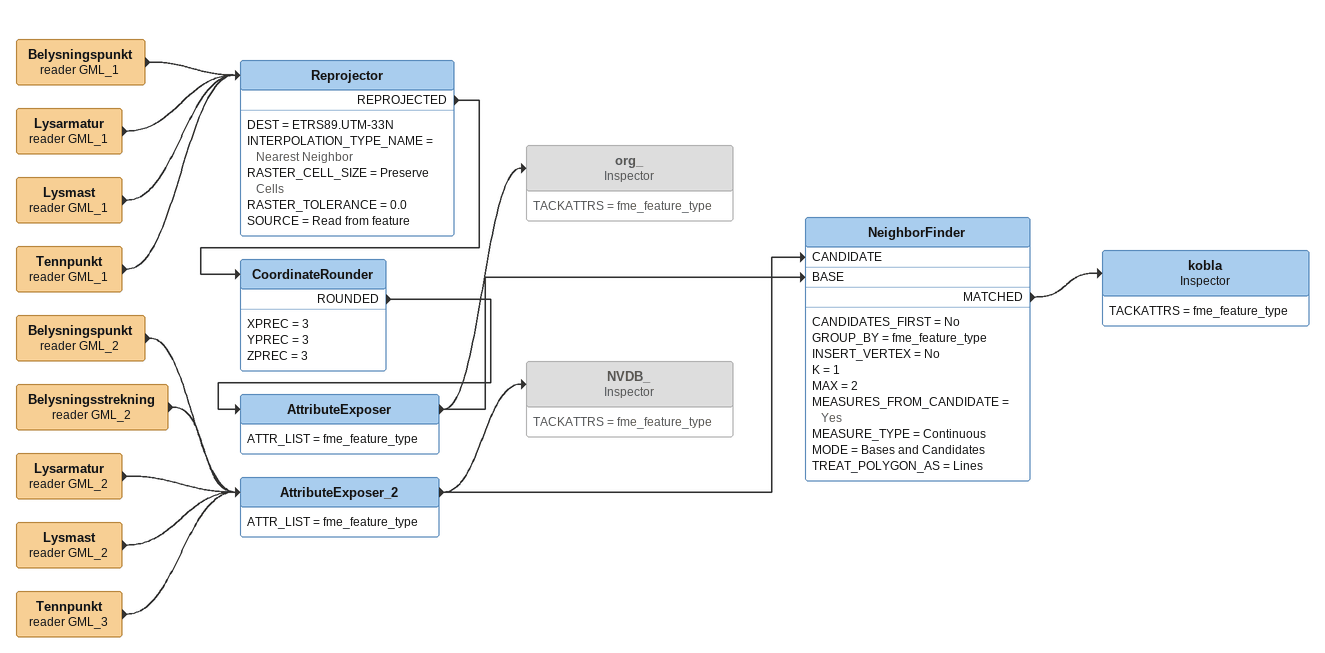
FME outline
Belysningspunkt (reader GML_1)
    -> Reprojector
Lysarmatur (reader GML_1)
    -> Reprojector
Lysmast (reader GML_1)
    -> Reprojector
Tennpunkt (reader GML_1)
    -> Reprojector
Reprojector
    DEST = ETRS89.UTM-33N
    INTERPOLATION_TYPE_NAME = Nearest Neighbor
    RASTER_CELL_SIZE = Preserve Cells
    RASTER_TOLERANCE = 0.0
    SOURCE = Read from feature
    REPROJECTED -> CoordinateRounder
CoordinateRounder
    XPREC = 3
    YPREC = 3
    ZPREC = 3
    ROUNDED -> AttributeExposer
AttributeExposer
    ATTR_LIST = fme_feature_type
    -> org_
    -> NeighborFinder [BASE]
org_: Inspector [off]
    TACKATTRS = fme_feature_type
Belysningspunkt (reader GML_2)
    -> AttributeExposer_2
Belysningsstrekning (reader GML_2)
    -> AttributeExposer_2
Lysarmatur (reader GML_2)
    -> AttributeExposer_2
Lysmast (reader GML_2)
    -> AttributeExposer_2
Tennpunkt (reader GML_3)
    -> AttributeExposer_2
AttributeExposer_2
    ATTR_LIST = fme_feature_type
    -> NVDB_
    -> NeighborFinder [CANDIDATE]
NeighborFinder
    CANDIDATES_FIRST = No
    GROUP_BY = fme_feature_type
    INSERT_VERTEX = No
    K = 1
    MAX = 2
    MEASURES_FROM_CANDIDATE = Yes
    MEASURE_TYPE = Continuous
    MODE = Bases and Candidates
    TREAT_POLYGON_AS = Lines
    MATCHED -> kobla
kobla: Inspector
    TACKATTRS = fme_feature_type
NVDB_: Inspector [off]
    TACKATTRS = fme_feature_type
